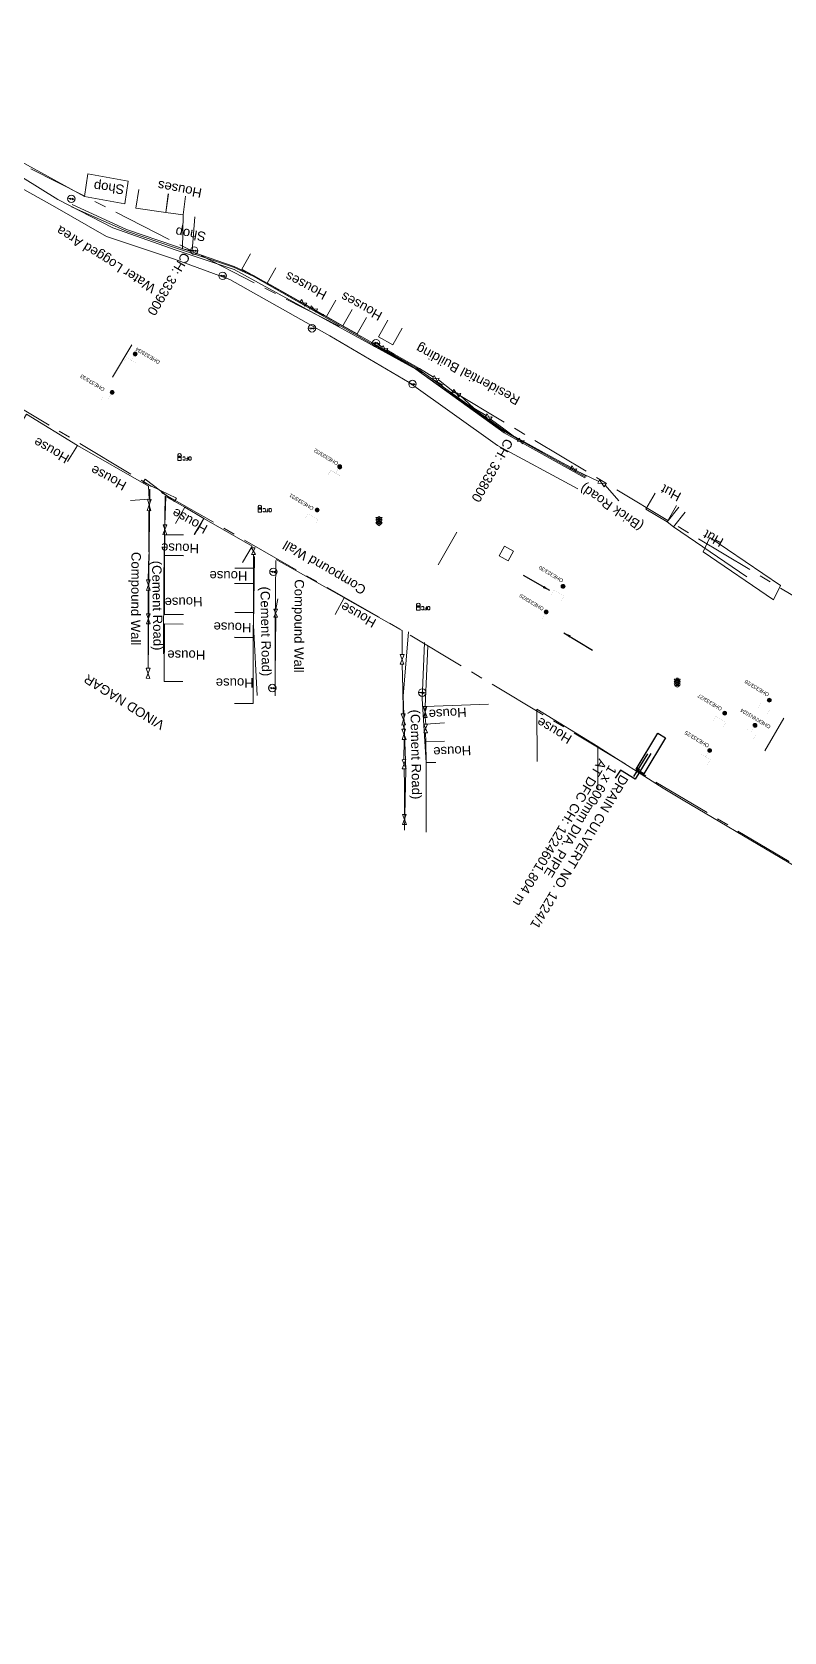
# Model space of a CAD drawing. Header units: metres. Extents: x -1651858 to 619161, y 795717 to 3398838.
# Drawn here: x 616474 to 616674.1, y 3398049.7 to 3398475.2 of the extents above; entities that cross this region are included whole.
import ezdxf
from ezdxf.enums import TextEntityAlignment as Align

# ---------------------------------------------------------------- set-up
doc = ezdxf.new("R2010")
doc.units = ezdxf.units.M
doc.header["$MEASUREMENT"] = 0
doc.linetypes.add('CENTER', pattern=[50.8, 31.75, -6.35, 6.35, -6.35])
for name, color, linetype, lineweight in [('Commercial Building Pucca', 251, 'Continuous', 0), ('Compound Wall', 251, 'Continuous', 0), ('Drain Top', 5, 'Continuous', 0), ('Electric Pole', 251, 'Continuous', 0), ('Existing Chainage', 7, 'Continuous', 0), ('Existing Railway Boundary', 7, 'CENTER', 0), ('flow direction', 7, 'Continuous', 0), ('Gate', 251, 'Continuous', 0), ('Hut', 251, 'Continuous', 0), ('Ofc Pillar', 251, 'Continuous', 0), ('OHE', 8, 'Continuous', 0), ('OHE MAST', 8, 'Continuous', 0), ('OHE MAST TEXT', 8, 'Continuous', 0), ('Residential Building Pucca', 251, 'Continuous', 0), ('Sign Board', 251, 'Continuous', 0), ('Subroad Edge', 34, 'Continuous', 0), ('Text', 251, 'Continuous', 0), ('Trolley Stand', 7, 'Continuous', 0), ('Village Name', 7, 'Continuous', 0)]:
    doc.layers.add(name, color=color, linetype=linetype, lineweight=lineweight)
doc.layers.add('DRAIN CULVERT', color=1, linetype='Continuous')
doc.styles.add('notes', font='romans.shx', dxfattribs={"height": 2})
doc.styles.get("Standard").update_dxf_attribs({"font": 'arial.ttf'})
doc.styles.add('Style-Arial', font='arial.ttf')
doc.styles.add('Text', font='arial.ttf', dxfattribs={"height": 2})
doc.styles.add('Vill txt', font='arial.ttf', dxfattribs={"height": 3})
doc.dimstyles.new('ISO-25', dxfattribs={"dimtxt": 2.5, "dimasz": 2.5, "dimexe": 1.25, "dimexo": 0.625, "dimtad": 1, "dimtxsty": 'Standard', "dimcen": 2.5, "dimadec": 0, "dimazin": 0, "dimtfac": 1, "dimtmove": 0, "dimatfit": 3, "dimfxl": 1, "dimarcsym": 0})

# ---------------------------------------------------------------- blocks, each defined once
blk = doc.blocks.new('GT')
at = {"layer": 'Gate'}
for p, q in [((-0.5, -0.5), (-0.5, 0.5)), ((-0.5, 0.5), (0.5, -0.5)), ((0.5, 0.5), (0.5, -0.5))]:
    blk.add_line(p, q, dxfattribs=at)
at = {"layer": 'Gate', "flags": 128}
blk.add_lwpolyline([(0.5, 0.5), (-0.5, -0.5)], dxfattribs=at)
blk = doc.blocks.new('EP')
at = {"extrusion": (0, 0, -1)}
blk.add_hatch(color=8, dxfattribs=at).paths.add_polyline_path([(-0.31, -0.24), (-0.94, -0.01), (-0.41, -0.1), (-0.43, 0.15), (0.21, -0.05), (0.21, 0.16), (0.93, -0.01), (0.31, 0.07), (0.31, -0.19), (-0.31, 0)])
at = {"color": 8}
for p, q in [((-0.93, -0.01), (-0.21, 0.16)), ((-0.31, 0.07), (-0.93, -0.01)), ((-0.31, -0.19), (-0.31, 0.07)), ((0.31, 0), (-0.31, -0.19)), ((-0.21, 0.16), (-0.21, -0.05)), ((-0.21, -0.05), (0.43, 0.15)), ((0.31, -0.24), (0.31, 0)), ((0.43, 0.15), (0.41, -0.1)), ((0.94, -0.01), (0.31, -0.24)), ((0.41, -0.1), (0.94, -0.01))]:
    blk.add_line(p, q, dxfattribs=at)
blk.add_circle((0, 0), 1, dxfattribs=at)
blk = doc.blocks.new('SIG')
for color, points in [(1, [(-0.22, 0.42, 0.180295), (-0.01, 0.33, -0.00255), (0.01, 0.33, -0.00255), (0.02, 0.33, 0.180295), (0.23, 0.42, -0.002654), (0.25, 0.44, 0.184495), (0.33, 0.65, 1.000001), (-0.32, 0.65, 0.184495), (-0.24, 0.44, -0.002654)]), (2, [(0.23, -0.23, -0.002654), (0.25, -0.21, 0.184495), (0.33, 0.01, 1.000001), (-0.32, 0.01, 0.184495), (-0.24, -0.21, -0.002654), (-0.22, -0.23, 0.180295), (-0.01, -0.32, -0.00255), (0.01, -0.32, -0.00255), (0.02, -0.32, 0.180295)]), (3, [(0.23, -0.88, -0.002654), (0.25, -0.86, 0.184495), (0.33, -0.64, 1.000001), (-0.32, -0.64, 0.184495), (-0.24, -0.86, -0.002654), (-0.22, -0.88, 0.395599)])]:
    blk.add_hatch(color=color).paths.add_polyline_path(points)
for p, q in [((-0.31, 0.98), (-0.32, -0.9)), ((0.33, -0.9), (0.32, 0.98))]:
    blk.add_line(p, q)
at = {"flags": 128}
for points in [[(-0.31, 0.98), (-0.81, 0.98, 0.198758), (-0.42, 0.41, 0.003814), (-0.31, 0.39)], [(-0.31, 0.33), (-0.81, 0.33, 0.198758), (-0.42, -0.23, 0.003727), (-0.32, -0.26)], [(0.32, 0.98), (0.82, 0.98, -0.198758), (0.44, 0.41, -0.003814), (0.32, 0.39)], [(0.32, 0.33), (0.82, 0.33, -0.198758), (0.44, -0.23, -0.003727), (0.33, -0.26)], [(-0.32, -0.32), (-0.81, -0.32, 0.198758), (-0.42, -0.88, 0.003639), (-0.32, -0.9)], [(0.33, -0.32), (0.82, -0.32, -0.198758), (0.44, -0.88, -0.003639), (0.33, -0.9)]]:
    blk.add_lwpolyline(points, format="xyb", dxfattribs=at)
for centre, radius, start, end in [((0.01, 0.91), 0.324, 12.4049, 167.5951), ((0.01, 0.81), 0.357, 27.7578, 152.2422), ((0.01, -0.9), 0.324, 181.4572, 358.5428)]:
    blk.add_arc(centre, radius, start, end)
blk = doc.blocks.new('OFC')
at = {"ltscale": 5}
for p, q in [((-0.46, 0), (-0.46, 1.23)), ((-0.46, 0), (0.46, 0)), ((0.46, 0), (0.46, 1.23))]:
    blk.add_line(p, q, dxfattribs=at)
blk.add_arc((0, 1.36), 0.48, 343.8979, 196.1021, dxfattribs=at)
for points in [[(-0.34, 1.13, 1.23), (-0.34, 1.13), (-0.34, 0.77), (-0.34, 0.77, 1.23)], [(0.38, 1.13, 1.23), (0.38, 1.13), (-0.34, 1.13), (-0.34, 1.13, 1.23)], [(0.38, 1.13), (0.38, 0.77), (-0.34, 0.77), (-0.34, 1.13)], [(0.38, 0.77, 1.23), (0.38, 1.13, 1.23), (-0.34, 1.13, 1.23), (-0.34, 0.77, 1.23)], [(-0.34, 0.77, 1.23), (-0.34, 0.77), (0.38, 0.77), (0.38, 0.77, 1.23)], [(0.38, 0.77, 1.23), (0.38, 0.77), (0.38, 1.13), (0.38, 1.13, 1.23)]]:
    blk.add_3dface(points)
at = {"ltscale": 5, "style": 'notes'}
blk.add_text('OFC', height=0.246, rotation=0, dxfattribs=at).set_placement((-0.33, 0.84))
at = {"style": 'notes'}
blk.add_text('OFC', height=0.937, rotation=180, dxfattribs=at).set_placement((3.2, 0.99, -359.18))
blk = doc.blocks.new('OHE MAST')
h = blk.add_hatch(color=256)
edge = h.paths.add_edge_path()
edge.add_arc((0, 0), 0.514, 0, 360)
at = {"const_width": 0.01, "flags": 128}
for points in [[(1.5, 3.5), (1.5, 2), (-1.5, 2), (-1.5, 3.5)], [(0, 2), (0, 0)]]:
    blk.add_lwpolyline(points, dxfattribs=at)
blk.add_circle((0, 0), 0.514)

msp = doc.modelspace()

# ---------------------------------------------------------------- linework, layer by layer
at = {"layer": 'Commercial Building Pucca', "flags": 128}
msp.add_lwpolyline([(616517.3047, 3398425.9935), (616516.6479, 3398417.006), (616514.0362, 3398417.5023), (616514.1992, 3398426.5615)], dxfattribs=at)
at = {"layer": 'Commercial Building Pucca'}
msp.add_3dface([(616487.9897, 3398431.4187), (616498.6508, 3398429.5071), (616499.5647, 3398435.5191), (616488.8361, 3398437.4427)], dxfattribs=at)
at = {"layer": 'Compound Wall', "flags": 128}
for points in [[(616462.8706, 3398445.1501), (616487.9897, 3398431.4187)], [(616546.7944, 3398402.6736), (616548.0102, 3398401.9398)], [(616549.5644, 3398400.9252), (616551.5694, 3398399.7996), (616551.557, 3398400.1343)], [(616565.3434, 3398392.702), (616567.1942, 3398391.3593)], [(616568.4132, 3398390.6029), (616570.3302, 3398389.4457), (616577.0709, 3398385.6442)], [(616580.7629, 3398383.3391), (616577.0709, 3398385.6442)], [(616585.9638, 3398379.6864), (616582.119, 3398382.6945)], [(616594.8491, 3398373.1949), (616591.5461, 3398375.108), (616587.7802, 3398378.5851)], [(616603.4067, 3398366.7296), (616599.4745, 3398369.6505), (616596.2413, 3398372.0206), (616596.1535, 3398372.4187)], [(616611.3598, 3398362.6055), (616609.903, 3398363.421), (616604.6897, 3398366.1162)], [(616617.4156, 3398359.3147), (616611.6988, 3398362.4372)], [(616624.7678, 3398355.6041), (616618.7024, 3398358.5945)], [(616630.1312, 3398350.5085), (616626.4824, 3398354.6514)], [(616509.6162, 3398351.6328), (616509.3466, 3398344.1354)], [(616514.6691, 3398348.7745), (616509.6162, 3398351.6328)], [(616505.0844, 3398347.8782), (616505.1087, 3398336.9538)], [(616505.0513, 3398336.2392), (616504.9289, 3398329.4446)], [(616532.9196, 3398336.2399), (616532.8885, 3398332.5949)], [(616556.98, 3398324.7683), (616538.924, 3398334.8774)], [(616532.9161, 3398328.4822), (616532.9225, 3398320.75)], [(616504.9418, 3398326.6829), (616504.9219, 3398320.4049)], [(616539.4228, 3398324.4446), (616538.8266, 3398321.6712)], [(616538.8244, 3398319.5676), (616538.6724, 3398304.1611)], [(616504.9303, 3398317.7975), (616504.891, 3398305.9976)], [(616578.5539, 3398295.7749), (616579.2614, 3398311.9409)], [(616572.4353, 3398307.0529), (616572.6165, 3398300.5217), (616572.7582, 3398294.429)], [(616572.7582, 3398294.429), (616572.737, 3398293.849)], [(616572.8563, 3398290.8659), (616572.8917, 3398289.7457)], [(616573.0008, 3398287.034), (616572.9408, 3398281.6513)], [(616578.7748, 3398286.4645), (616578.7144, 3398288.7577)], [(616624.587, 3398285.0967), (616641.8743, 3398274.0629), (616647.1868, 3398270.8964), (616724.651, 3398225.1736)], [(616573.0093, 3398279.1902), (616573.0506, 3398274.7007)], [(616573.0506, 3398274.7007), (616573.0827, 3398267.0482)]]:
    msp.add_lwpolyline(points, dxfattribs=at)
at = {"layer": 'DRAIN CULVERT'}
msp.add_lwpolyline([(616636.7624, 3398277.8665), (616634.7051, 3398279.1025), (616640.4432, 3398288.7274), (616642.5005, 3398287.4914)], close=True, dxfattribs=at)
msp.add_lwpolyline([(616638.6112, 3398283.3362), (616634.4816, 3398276.4625), (616630.5374, 3398278.8322), (616629.1731, 3398276.7665)], dxfattribs=at)
at = {"layer": 'Drain Top', "flags": 128}
for points in [[(616484.4857, 3398428.6706), (616499.1108, 3398422.175), (616512.1378, 3398417.8052), (616527.6333, 3398412.6229), (616532.8194, 3398410.2739), (616555.697, 3398397.2311), (616576.1154, 3398385.5326), (616599.7877, 3398368.8232), (616621.3229, 3398356.7793)], [(616484.6639, 3398429.3327), (616499.1599, 3398422.6219), (616512.1874, 3398418.2449), (616527.7758, 3398412.7604), (616532.9619, 3398410.4115), (616555.8032, 3398397.4628), (616576.2756, 3398385.8451), (616599.9867, 3398368.9448), (616621.4818, 3398357.0167)]]:
    msp.add_lwpolyline(points, dxfattribs=at)
at = {"layer": 'Existing Chainage', "linetype": 'Continuous', "lineweight": 13, "flags": 128}
for points in [[(616500.5134, 3398391.9341), (616495.4102, 3398383.3343)], [(616586.9715, 3398342.1504), (616582.0678, 3398333.4353)], [(616673.9831, 3398292.6565), (616668.9892, 3398283.9927)]]:
    msp.add_lwpolyline(points, dxfattribs=at)
at = {"layer": 'Existing Railway Boundary', "ltscale": 0.5, "flags": 128}
for points in [[(615837.9764, 3398803.7151), (615849.5142, 3398796.835), (615894.7969, 3398769.958), (615937.4983, 3398743.942), (615981.9902, 3398717.098), (616068.5113, 3398669.173), (616067.1408, 3398666.777), (616155.2607, 3398617.97), (616241.8019, 3398557.182), (616565.2008, 3398392.086), (616565.2008, 3398392.086), (616804.6072, 3398248.331), (616912.456, 3398182.568), (616957.6006, 3398155.162), (616991.8302, 3398135.404), (617436.1711, 3397855.952)], [(616399.5239, 3398417.9398), (616425.3907, 3398402.5076), (616509.9798, 3398351.783), (616572.0399, 3398316.262), (616725.4109, 3398224.706), (616767.6266, 3398198.7273), (616867.378, 3398137.2232), (616984.5284, 3398067.2104), (617003.9369, 3398055.2526), (616965.6078, 3397991.5567), (617379.0353, 3397743.0645), (617414.7202, 3397803.4655), (617486.1906, 3397759.9433), (617530.1647, 3397734.0288), (617679.3508, 3397642.385)]]:
    msp.add_lwpolyline(points, dxfattribs=at)
at = {"layer": 'Hut', "flags": 128}
for points in [[(616645.4513, 3398349.2312), (616642.9303, 3398344.9151), (616637.2523, 3398348.2316), (616639.7734, 3398352.5477)], [(616647.7672, 3398347.4784), (616644.6811, 3398343.5463), (616642.9499, 3398344.9051), (616646.0359, 3398348.8372)], [(616644.6811, 3398343.5463), (616664.1538, 3398330.3155)]]:
    msp.add_lwpolyline(points, dxfattribs=at)
at = {"layer": 'Hut'}
msp.add_3dface([(616673.0811, 3398327.9869), (616671.2849, 3398324.1404), (616652.5402, 3398336.8798), (616654.3425, 3398340.7391)], dxfattribs=at)
at = {"layer": 'Residential Building Pucca', "flags": 128}
for points in [[(616510.3381, 3398432.1149), (616509.6052, 3398427.1704), (616501.641, 3398428.3511), (616502.374, 3398433.2956)], [(616514.8574, 3398431.5165), (616514.1992, 3398426.5615), (616509.6048, 3398427.1718), (616510.263, 3398432.1268)], [(616532.1003, 3398416.1553), (616529.8224, 3398412.0924), (616536.5556, 3398408.3948), (616538.8335, 3398412.4577)], [(616536.6827, 3398408.3829), (616552.3299, 3398399.5173)], [(616559.1631, 3398401.3906), (616556.6988, 3398397.0417), (616552.3299, 3398399.5173), (616554.7942, 3398403.8662)], [(616562.9507, 3398399.2747), (616560.5128, 3398394.911), (616556.6988, 3398397.0417), (616559.1367, 3398401.4054)], [(616572.4408, 3398396.3737), (616570.0029, 3398392.0099), (616566.1889, 3398394.1407), (616568.6268, 3398398.5044)], [(616469.9192, 3398369.2204), (616472.52, 3398373.489), (616486.0622, 3398365.2378), (616483.4614, 3398360.9691)], [(616486.0622, 3398365.2378), (616504.9658, 3398354.3901), (616505.1919, 3398350.8923), (616500.2037, 3398350.5699)], [(616512.1445, 3398344.4592), (616514.6695, 3398348.7732), (616519.6991, 3398345.8293), (616517.1741, 3398341.5154)], [(616517.2059, 3398341.497), (616519.6991, 3398345.8293), (616532.53, 3398338.4452), (616530.0367, 3398334.1129)], [(616514.2746, 3398335.8703), (616509.2764, 3398335.9282), (616509.3408, 3398341.4866), (616514.339, 3398341.4288)], [(616514.2662, 3398320.2651), (616509.2677, 3398320.268), (616509.2767, 3398335.9246), (616514.2752, 3398335.9217)], [(616527.9126, 3398332.5865), (616532.9111, 3398332.5821), (616532.9075, 3398328.4894), (616527.909, 3398328.4938)], [(616554.6154, 3398320.2985), (616557.0689, 3398324.6535), (616572.4655, 3398315.9794), (616572.4814, 3398309.6064)], [(616527.9243, 3398320.8103), (616532.9225, 3398320.75), (616532.8427, 3398314.1255), (616527.8445, 3398314.1858)], [(616514.1336, 3398302.4383), (616509.1352, 3398302.4742), (616509.245, 3398317.7414), (616514.2434, 3398317.7055)], [(616527.8439, 3398314.1227), (616532.8424, 3398314.1291), (616532.8651, 3398296.552), (616527.8665, 3398296.5455)], [(616578.5539, 3398295.7749), (616595.443, 3398296.4181)], [(616583.7125, 3398291.4424), (616578.7239, 3398291.1273), (616578.616, 3398292.8347), (616578.5539, 3398295.7749)], [(616608.3853, 3398281.1629), (616608.2941, 3398295.1141), (616624.5401, 3398285.1256), (616624.5293, 3398273.6137)], [(616581.3873, 3398280.912), (616578.8885, 3398280.8613), (616578.7748, 3398286.4645), (616583.7723, 3398286.5659)]]:
    msp.add_lwpolyline(points, dxfattribs=at)
at = {"layer": 'Subroad Edge', "flags": 128}
for points in [[(616451.9009, 3398448.606), (616480.9028, 3398430.6414), (616495.4664, 3398423.0898), (616512.3256, 3398417.1135), (616527.779, 3398412.0283), (616555.4174, 3398396.8196), (616576.0834, 3398385.5105), (616599.6306, 3398368.5951), (616621.0529, 3398356.6175)], [(616449.7724, 3398445.6322), (616480.114, 3398428.6567), (616493.7798, 3398420.7871), (616511.8676, 3398414.7697), (616526.641, 3398409.3556), (616553.2203, 3398394.3204), (616574.3202, 3398381.9937), (616597.8614, 3398365.2254), (616619.1833, 3398353.6968)], [(616504.9792, 3398309.5279), (616505.0584, 3398330.7195), (616505.3055, 3398353.5761)], [(616508.9822, 3398309.7626), (616509.0963, 3398330.1274), (616509.4667, 3398351.8291)], [(616533.1697, 3398335.6599), (616532.941, 3398317.3241), (616533.8815, 3398298.7373)], [(616538.8343, 3398334.6283), (616538.6885, 3398317.2525), (616538.6667, 3398298.6636)], [(616574.1647, 3398315.6091), (616572.6948, 3398298.4988), (616573.486, 3398278.9829), (616573.0763, 3398262.9444)], [(616578.414, 3398312.783), (616577.7853, 3398297.8149), (616578.8638, 3398280.8926), (616578.847, 3398262.3308)]]:
    msp.add_lwpolyline(points, dxfattribs=at)
at = {"layer": 'Trolley Stand'}
msp.add_3dface([(616598.3154, 3398335.8777), (616599.7105, 3398338.4161), (616602.0875, 3398337.1115), (616600.6919, 3398334.5721)], dxfattribs=at)

# ---------------------------------------------------------------- block references
at = {"layer": 'Electric Pole'}
for p in [(616484.4586, 3398430.7896), (616484.4586, 3398430.7896), (616517.1427, 3398417.0251), (616517.1427, 3398417.0251), (616524.7044, 3398410.3182), (616524.7044, 3398410.3182), (616548.4838, 3398396.3691), (616548.4838, 3398396.3691), (616565.5204, 3398392.4061), (616565.5204, 3398392.4061), (616575.2222, 3398381.5414), (616575.2222, 3398381.5414), (616538.2243, 3398331.6098), (616538.2243, 3398331.6098), (616537.9306, 3398300.6898), (616537.9306, 3398300.6898), (616577.804, 3398299.4839), (616577.804, 3398299.4839)]:
    msp.add_blockref('EP', p, dxfattribs=at)
at = {"layer": 'Gate'}
for p, xscale, yscale, zscale, rotation in [((616546.1278, 3398403.1711), 1.663439925763723, 0.9997078268975733, 1.289555703860796, 323.4163048415945), ((616548.8959, 3398401.5266), 1.947014342923781, 0.9997078268975733, 1.395150700713991, 335.4163048406061), ((616567.8037, 3398390.9811), 1.434673732847524, 0.9997078268975732, 1.197603673913882, 328.4163048378614), ((616581.441, 3398383.0168), 1.50152155328249, 0.9997078268975733, 1.225186862920064, 334.4163048419844), ((616586.872, 3398379.1358), 2.124254929710023, 0.999707826897573, 1.457269460174358, 328.4163048426129), ((616595.5013, 3398372.8068), 1.517872890785299, 0.9997078268975733, 1.231839847201619, 329.4163048397011), ((616604.0482, 3398366.4229), 1.422103622391557, 0.9997078268975734, 1.192345638631781, 334.4163048465812), ((616618.0595, 3398358.9544), 1.473596804916897, 0.9997078268975734, 1.213740606376287, 330.4163048403653), ((616508.0322, 3398353.2976), 9.802194532683561, 0.9997078268975733, 3.130388249897504, 328.4163048408697), ((616625.6251, 3398355.1278), 1.961509299518237, 0.9997078268975733, 1.400334316961759, 331.4163048396464), ((616505.1381, 3398349.3853), 3.016012642987661, 0.9997078268975715, 1.736413385463498, 268.4163048423337), ((616509.3445, 3398342.7933), 2.613310643922618, 0.9997078268975664, 1.616337559064993, 269.4163048429103), ((616532.907, 3398337.0965), 1.713531877715982, 0.9997078268975733, 1.308828189561631, 90.41630483586745), ((616504.9354, 3398328.0637), 2.761699159681057, 0.9997078268975733, 1.661593291232726, 270.4163048442131), ((616504.9261, 3398319.1012), 2.607440591584427, 0.9997078268975685, 1.614521219302302, 270.4163048385465), ((616538.8255, 3398320.6194), 2.10364990783529, 0.9997078268975733, 1.450184566844958, 270.4163048376465), ((616504.8641, 3398304.6432), 2.709442450057126, 0.9997078268975802, 1.64579792922784, 268.4163048412177), ((616572.4592, 3398308.3281), 2.550741933449828, 0.9997078268975593, 1.596870901252084, 269.4163048427544), ((616572.7967, 3398292.3574), 2.985467205120454, 0.9997078268975733, 1.727598023819471, 272.4163048384032), ((616578.5842, 3398294.2995), 2.930234367016573, 0.9997078268975682, 1.711542646664334, 91.41630484006201), ((616572.9463, 3398288.3898), 2.713867233386583, 0.9997078268975664, 1.647141255137953, 272.4163048451385), ((616578.7188, 3398289.9409), 2.366562035376023, 0.9997078268975733, 1.538138676974239, 89.41630484290918), ((616572.9751, 3398280.4208), 2.462017549990424, 0.9997078268975731, 1.568852515274975, 271.4163048387936), ((616573.0866, 3398265.7257), 2.64501192273076, 0.9997078268975662, 1.62611165711071, 270.4163048425065)]:
    msp.add_blockref('GT', p, dxfattribs=dict(at, xscale=xscale, yscale=yscale, zscale=zscale, rotation=rotation))
at = {"layer": 'Ofc Pillar'}
for p in [(616513.2629, 3398361.2214), (616534.6108, 3398347.4928), (616576.7679, 3398321.4035)]:
    msp.add_blockref('OFC', p, dxfattribs=at)
at = {"layer": 'OHE MAST', "color": 2, "rotation": 149.0208306544455}
for p in [(616501.4374, 3398389.5138), (616495.327, 3398379.3304), (616555.8524, 3398359.5572), (616555.8972, 3398359.456), (616549.847, 3398348.056), (616615.2814, 3398327.74), (616610.7813, 3398320.9112), (616670.1226, 3398297.4633), (616658.2483, 3398294.0243), (616666.3441, 3398290.7974), (616654.2764, 3398284.1022)]:
    msp.add_blockref('OHE MAST', p, dxfattribs=at)
at = {"layer": 'Sign Board'}
for p in [(616566.2998, 3398345.0588), (616645.6481, 3398302.1224)]:
    msp.add_blockref('SIG', p, dxfattribs=at)

# ---------------------------------------------------------------- texts
at = {"layer": 'DRAIN CULVERT'}
for s, p in [('AT DFC CH: 1224601.804 m', (616624.8974, 3398282.0791)), ('DRAIN CULVERT NO. 1224/1', (616630.63, 3398277.9052)), ('1 x 600mm DIA. PIPE', (616627.5867, 3398280.3907))]:
    msp.add_text(s, height=2.5, rotation=238.962938, dxfattribs=at).set_placement(p)
at = {"layer": 'Existing Chainage', "lineweight": 0, "char_height": 2.5, "attachment_point": 6, "line_spacing_factor": 0.6, "style": 'Style-Arial'}
for s, insert, rotation in [('CH: 333900', (616505.6167, 3398400.1173), 239.314614), ('CH: 333800', (616591.8752, 3398350.4489), 240.635074)]:
    msp.add_mtext(s, dxfattribs=dict(at, insert=insert, rotation=rotation))
at = {"layer": 'OHE'}
msp.add_text('OHEKNN1024', height=1, rotation=149, dxfattribs=at).set_placement((616670.6237, 3398290.672))
at = {"layer": 'OHE MAST TEXT'}
for s, p in [('OHE333/34', (616508.1638, 3398387.6393)), ('OHE333/33', (616493.4561, 3398380.4313)), ('OHE333/32', (616555.6021, 3398360.7084)), ('OHE333/31', (616549.0453, 3398348.7607)), ('OHE333/30', (616615.4567, 3398329.538)), ('OHE333/29', (616610.2824, 3398322.0503)), ('OHE333/26', (616670.2136, 3398299.2034)), ('OHE333/27', (616657.7002, 3398295.4361)), ('OHE333/25', (616654.261, 3398285.6314))]:
    msp.add_text(s, height=1, rotation=149, dxfattribs=at).set_placement(p)
at = {"layer": 'Subroad Edge', "style": 'Text'}
for s, rotation, p in [('(Brick Road)', 145.898088, (616636.9119, 3398344.3616)), ('(Cement Road)', 271.004114, (616505.9145, 3398334.5438)), ('(Cement Road)', 271.004114, (616534.7604, 3398327.6718)), ('(Cement Road)', 271.004114, (616574.6959, 3398294.9521))]:
    msp.add_text(s, height=2.5, rotation=rotation, dxfattribs=at).set_placement(p)
at = {"layer": 'Text', "style": 'Text'}
for s, rotation, p in [('Shop', 173.265858, (616494.4857, 3398433.7006)), ('Houses', 169.294322, (616513.3005, 3398433.3351)), ('Shop', 169.830414, (616516.1909, 3398421.3603)), ('Houses', 152.26694, (616546.857, 3398407.6837)), ('Houses', 151.127224, (616561.6388, 3398402.2114)), ('Residential Building', 152.044332, (616589.9406, 3398384.0887)), ('House', 150.394375, (616479.1194, 3398363.8886)), ('House', 151.708326, (616494.3241, 3398356.5743)), ('Hut', 152.495126, (616643.9484, 3398352.5826)), ('House', 151.15278, (616515.9498, 3398345.1226)), ('Hut', 151.073864, (616655.2365, 3398340.4887)), ('Compound Wall', 269.678185, (616501.6409, 3398324.4767)), ('House', 179.091118, (616513.3763, 3398337.8704)), ('Compound Wall', 149.648509, (616551.7828, 3398332.725)), ('House', 179.70749, (616526.2564, 3398330.5526)), ('Compound Wall', 269.678185, (616545.0493, 3398317.2081)), ('House', 181.476863, (616514.3242, 3398323.5575)), ('House', 150.900368, (616560.7997, 3398320.1419)), ('House', 178.770194, (616527.3314, 3398316.8471)), ('House', 179.980477, (616515.0379, 3398309.4543)), ('House', 180.597098, (616527.9338, 3398302.0333)), ('House', 183.434385, (616584.5783, 3398293.9546)), ('House', 149.175545, (616612.9002, 3398289.3654)), ('House', 182.395217, (616585.7882, 3398283.9072))]:
    msp.add_text(s, height=2.5, rotation=rotation, dxfattribs=at).set_placement(p, align=Align.MIDDLE_CENTER)
at = {"layer": 'Text'}
msp.add_text('Water Logged Area', height=2.5, rotation=147.961267, dxfattribs=at).set_placement((616507.1523, 3398407.6818))
at = {"layer": 'Village Name', "style": 'Vill txt'}
msp.add_text('  VINOD NAGAR', height=2.5, rotation=147.907074, dxfattribs=at).set_placement((616511.1913, 3398290.5099))

# ---------------------------------------------------------------- leaders
at = {"layer": 'DRAIN CULVERT'}
msp.add_leader([(616634.1211, 3398277.1972, 0.011), (616637.8324, 3398283.1955, -0.0165)], dimstyle='ISO-25', override={"dimtxt": 3, "dimasz": 2.5, "dimgap": 0.625, "dimtad": 0, "dimdec": 3, "dimzin": 2, "dimtdec": 3}, dxfattribs=at)
at = {"layer": 'flow direction', "lineweight": 0}
for points in [[(616611.7825, 3398326.6049), (616604.78, 3398330.6489)], [(616615.4554, 3398315.4141), (616623.0705, 3398310.7856)]]:
    msp.add_leader(points, dimstyle='ISO-25', override={"dimtxt": 0.5, "dimasz": 2, "dimtad": 0}, dxfattribs=at)

doc.saveas('drawing.dxf')
